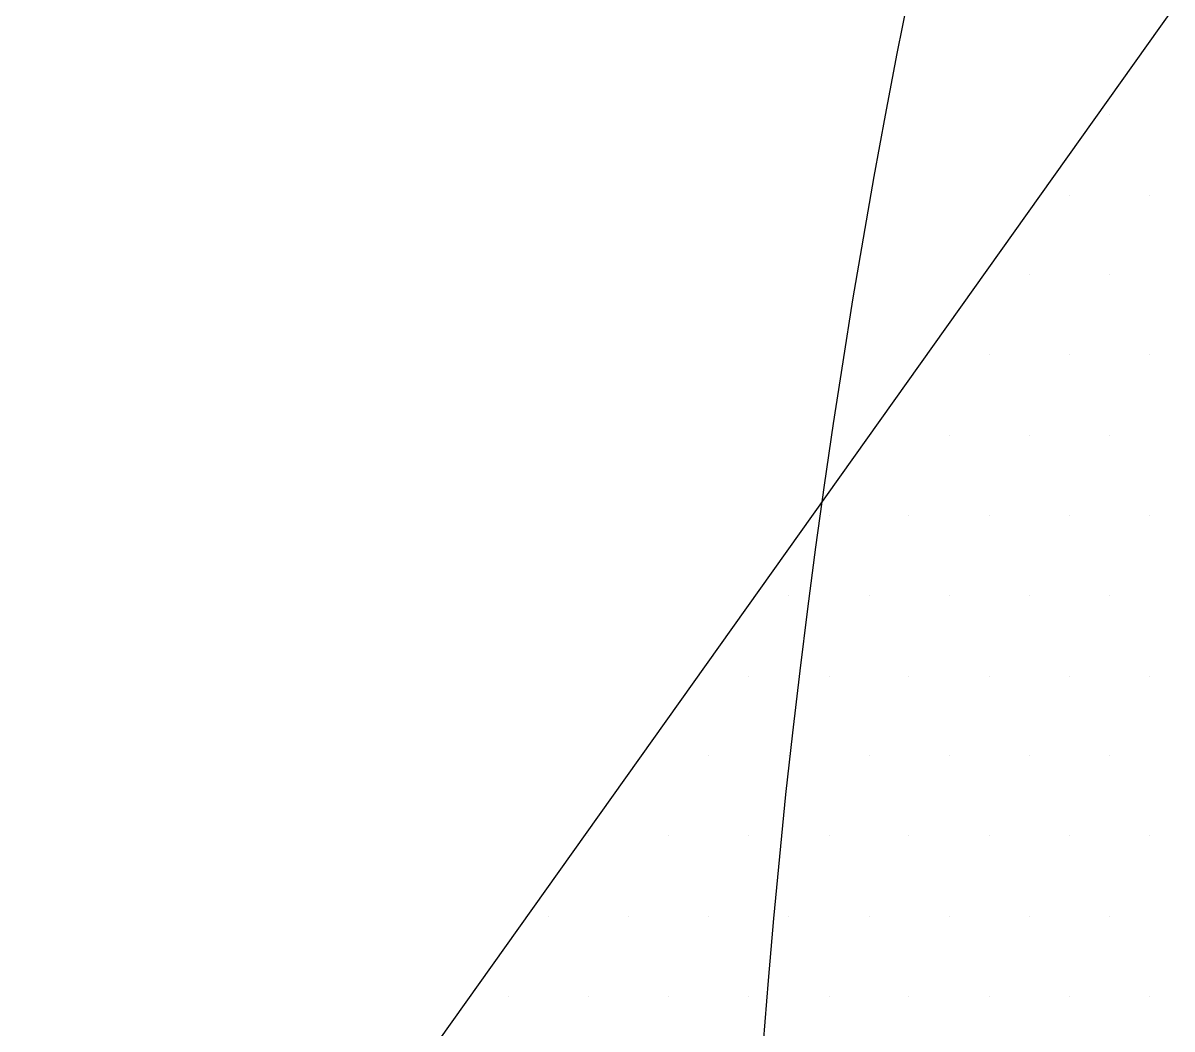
# Model space of a CAD drawing. Header units: metres. Extents: x 9606 to 9900, y 4805 to 4952.
# Drawn here: x 9830.8056 to 9830.9633, y 4845.9714 to 4846.1095 of the extents above; entities that cross this region are included whole.
import ezdxf

# ---------------------------------------------------------------- set-up
doc = ezdxf.new("R2010")
doc.units = ezdxf.units.M
doc.header["$LTSCALE"] = 2
doc.linetypes.add('CACHEX2', pattern=[0.75, 0.5, -0.25])
for name, color, linetype in [('CARTOUCHE', 7, 'Continuous'), ('LOGO', 4, 'Continuous'), ('rosace', 7, 'Continuous')]:
    doc.layers.add(name, color=color, linetype=linetype)

# ---------------------------------------------------------------- blocks, each defined once
blk = doc.blocks.new('A$C715108E3')
at = {"layer": 'LOGO', "color": 131}
for p, q in [((-19.4636, -12.1388), (-19.4636, -12.1388)), ((-19.5288, -12.23), (-19.5288, -12.23)), ((-19.5146, -12.23), (-19.5146, -12.23)), ((-19.594, -12.3224), (-19.594, -12.3224)), ((-19.5605, -12.3224), (-19.5605, -12.3224)), ((-19.4689, -12.3224), (-19.4689, -12.3224)), ((-19.6593, -12.4139), (-19.6593, -12.4139)), ((-19.6068, -12.4139), (-19.6068, -12.4139)), ((-19.5146, -12.4139), (-19.5146, -12.4139)), ((-19.7245, -12.5053), (-19.7245, -12.5053)), ((-19.6525, -12.5053), (-19.6525, -12.5053)), ((-19.5605, -12.5053), (-19.5605, -12.5053)), ((-19.4689, -12.5053), (-19.4689, -12.5053)), ((-19.7897, -12.5977), (-19.7897, -12.5977)), ((-19.6979, -12.5977), (-19.6979, -12.5977)), ((-19.6068, -12.5977), (-19.6068, -12.5977)), ((-19.5146, -12.5977), (-19.5146, -12.5977)), ((-19.8551, -12.6892), (-19.8551, -12.6892)), ((-19.8354, -12.6892), (-19.8354, -12.6892)), ((-19.7444, -12.6892), (-19.7444, -12.6892)), ((-19.6525, -12.6892), (-19.6525, -12.6892)), ((-19.5605, -12.6892), (-19.5605, -12.6892)), ((-19.4689, -12.6892), (-19.4689, -12.6892)), ((-19.9205, -12.7805), (-19.9205, -12.7805)), ((-19.8817, -12.7805), (-19.8817, -12.7805)), ((-19.7897, -12.7805), (-19.7897, -12.7805)), ((-19.6979, -12.7805), (-19.6979, -12.7805)), ((-19.6068, -12.7805), (-19.6068, -12.7805)), ((-19.5146, -12.7805), (-19.5146, -12.7805)), ((-19.9856, -12.8729), (-19.9856, -12.8729)), ((-19.9275, -12.8729), (-19.9275, -12.8729)), ((-19.8354, -12.8729), (-19.8354, -12.8729)), ((-19.7444, -12.8729), (-19.7444, -12.8729)), ((-19.6525, -12.8729), (-19.6525, -12.8729)), ((-19.5605, -12.8729), (-19.5605, -12.8729)), ((-19.4689, -12.8729), (-19.4689, -12.8729)), ((-20.051, -12.9641), (-20.051, -12.9641)), ((-19.9737, -12.9641), (-19.9737, -12.9641)), ((-19.8817, -12.9641), (-19.8817, -12.9641)), ((-19.7897, -12.9641), (-19.7897, -12.9641)), ((-19.6979, -12.9641), (-19.6979, -12.9641)), ((-19.6068, -12.9641), (-19.6068, -12.9641)), ((-19.5146, -12.9641), (-19.5146, -12.9641)), ((-20.1166, -13.0556), (-20.1166, -13.0556)), ((-20.1113, -13.0556), (-20.1113, -13.0556)), ((-20.0195, -13.0556), (-20.0195, -13.0556)), ((-19.9275, -13.0556), (-19.9275, -13.0556)), ((-19.8354, -13.0556), (-19.8354, -13.0556)), ((-19.7444, -13.0556), (-19.7444, -13.0556)), ((-19.6525, -13.0556), (-19.6525, -13.0556)), ((-19.5605, -13.0556), (-19.5605, -13.0556)), ((-19.4689, -13.0556), (-19.4689, -13.0556)), ((-20.1818, -13.148), (-20.1818, -13.148)), ((-20.157, -13.148), (-20.157, -13.148)), ((-20.065, -13.148), (-20.065, -13.148)), ((-19.9737, -13.148), (-19.9737, -13.148)), ((-19.8817, -13.148), (-19.8817, -13.148)), ((-19.7897, -13.148), (-19.7897, -13.148)), ((-19.6979, -13.148), (-19.6979, -13.148)), ((-19.6068, -13.148), (-19.6068, -13.148)), ((-19.5146, -13.148), (-19.5146, -13.148)), ((-20.2472, -13.2392), (-20.2472, -13.2392)), ((-20.2026, -13.2392), (-20.2026, -13.2392)), ((-20.1113, -13.2392), (-20.1113, -13.2392)), ((-20.0195, -13.2392), (-20.0195, -13.2392)), ((-19.9275, -13.2392), (-19.9275, -13.2392)), ((-19.8354, -13.2392), (-19.8354, -13.2392)), ((-19.7444, -13.2392), (-19.7444, -13.2392)), ((-19.6525, -13.2392), (-19.6525, -13.2392)), ((-19.5605, -13.2392), (-19.5605, -13.2392)), ((-19.4689, -13.2392), (-19.4689, -13.2392))]:
    blk.add_line(p, q, dxfattribs=at)
blk.add_lwpolyline([(-19.9715, -4.6917), (-20.3358, -5.3705), (-20.5244, -6.0493), (-18.8268, -9.8581), (-21.759, -9.5491), (-21.8471, -10.1027), (-21.9097, -10.8565), (-21.9352, -11.1957), (-19.0429, -11.5482), (-21.5982, -15.1374), (-21.3595, -15.879), (-21.1447, -16.5576), (-21.0193, -16.9601), (-20.5289, -16.3696), (-17.1333, -11.706), (-13.6302, -12.0681)], dxfattribs=at)
blk = doc.blocks.new('A$C581E6685')
at = {"layer": 'rosace', "color": 32, "linetype": 'CACHEX2', "ltscale": 1.5}
blk.add_ellipse((-38.0538, 23.8138), major_axis=(-19.0311, -3.534), ratio=0.590567, dxfattribs=at)
at = {"layer": 'rosace', "color": 32}
blk.add_ellipse((-37.6144, 23.8499), major_axis=(-13.5768, -4.2839), ratio=0.791971, dxfattribs=at)
at = {"layer": 'CARTOUCHE'}
blk.add_blockref('A$C715108E3', (-31.6739, 36.3189), dxfattribs=at)

msp = doc.modelspace()

# ---------------------------------------------------------------- linework, layer by layer
at = {"layer": 'CARTOUCHE'}
msp.add_rational_spline([(9829.64323, 4848.05468), (9829.64323, 4845.87645), (9829.64323, 4843.69822), (9829.64323, 4842.93022), (9830.41123, 4842.93022), (9839.51909, 4842.93022), (9848.62694, 4842.93022), (9849.39494, 4842.93022), (9849.39494, 4843.69822), (9849.39494, 4845.87645), (9849.39494, 4848.05468), (9849.39494, 4848.82268), (9848.62694, 4848.82268), (9839.51909, 4848.82268), (9830.41123, 4848.82268), (9829.64323, 4848.82268), (9829.64323, 4848.05468)], [1, 1, 1, 0.707106781187, 1, 1, 1, 0.707106781187, 1, 1, 1, 0.707106781187, 1, 1, 1, 0.707106781187, 1], degree=2, knots=[0, 0, 0, 1, 1, 2.570796, 2.570796, 3.570796, 3.570796, 5.141593, 5.141593, 6.141593, 6.141593, 7.712389, 7.712389, 8.712389, 8.712389, 10.283185, 10.283185, 10.283185], dxfattribs=at)

# ---------------------------------------------------------------- block references
at = {"layer": 'CARTOUCHE', "xscale": 0.12, "yscale": 0.12, "zscale": 0.12}
msp.add_blockref('A$C581E6685', (9837.09738, 4843.20633), dxfattribs=at)

doc.saveas('drawing.dxf')
